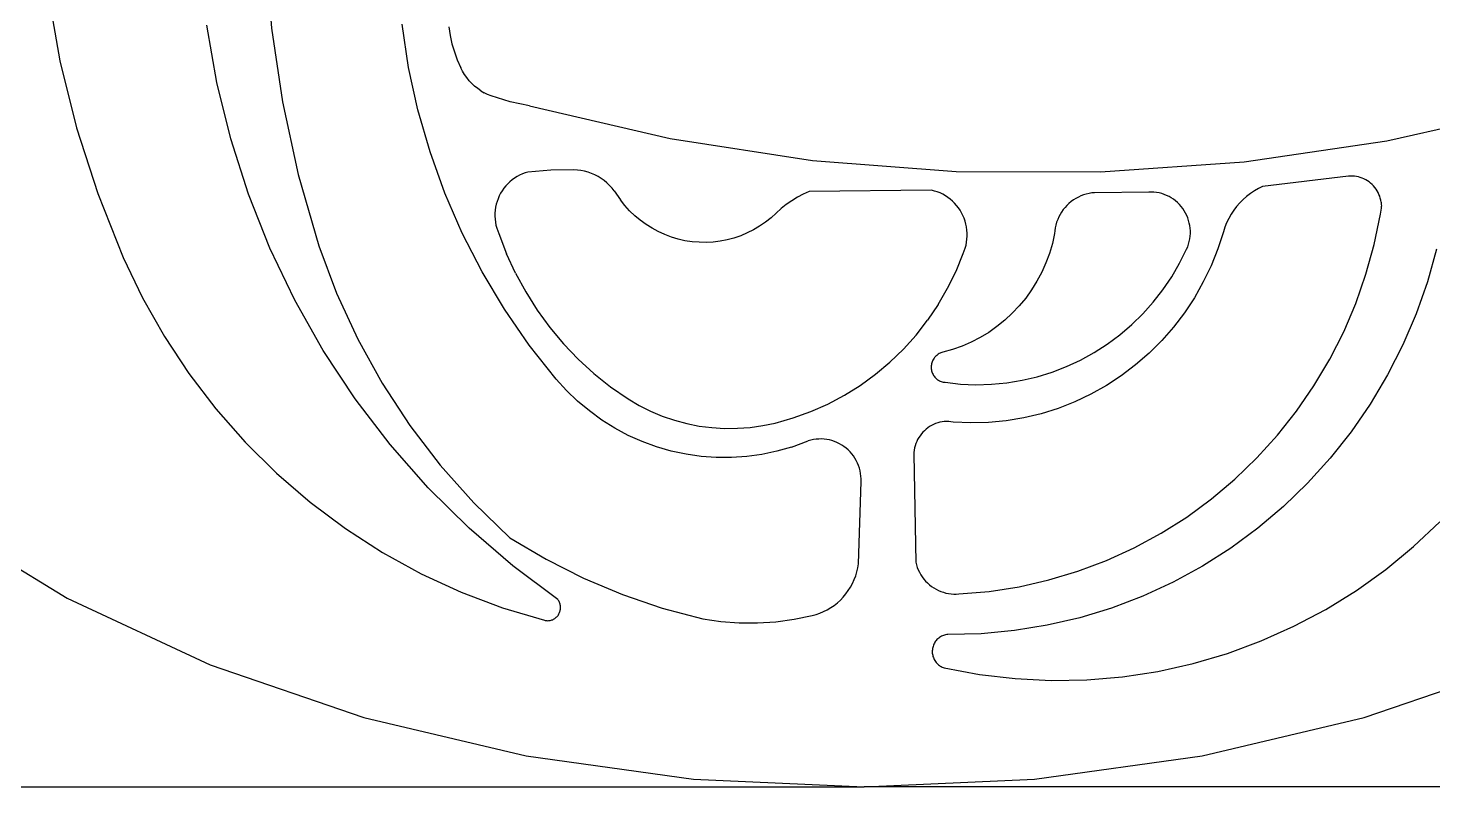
# Model space of a CAD drawing. Extents: x 396092 to 455492, y 17293 to 132793.
# Drawn here: x 419135.9 to 419241.3, y 60901 to 60957.9 of the extents above; entities that cross this region are included whole.
import ezdxf

# ---------------------------------------------------------------- set-up
doc = ezdxf.new("R2010")
doc.units = 0
doc.header["$LTSCALE"] = 1000
doc.header["$MEASUREMENT"] = 0
doc.layers.add('MU', color=34, linetype='Continuous')

msp = doc.modelspace()

# ---------------------------------------------------------------- linework, layer by layer
at = {"layer": 'MU', "color": 37}
for p, q in [((419153.78, 60963.47), (419154.2, 60957.9)), ((419137.43, 60960.56), (419138.33, 60955.45)), ((419150.09, 60953.83), (419149.34, 60958.13)), ((419154.2, 60957.9), (419155.01, 60952.37)), ((419164.48, 60954.96), (419163.99, 60958.21)), ((419167.49, 60957.99), (419167.59, 60957.35)), ((419167.59, 60957.35), (419167.73, 60956.73)), ((419167.73, 60956.73), (419167.91, 60956.12)), ((419167.91, 60956.12), (419168.13, 60955.52)), ((419138.33, 60955.45), (419139.58, 60950.42)), ((419165.18, 60951.76), (419164.48, 60954.96)), ((419168.13, 60955.52), (419168.39, 60954.93)), ((419168.52, 60954.67), (419168.39, 60954.93)), ((419168.67, 60954.42), (419168.52, 60954.67)), ((419151.14, 60949.6), (419150.09, 60953.83)), ((419168.84, 60954.19), (419168.67, 60954.42)), ((419169.02, 60953.96), (419168.84, 60954.19)), ((419169.22, 60953.75), (419169.02, 60953.96)), ((419169.43, 60953.55), (419169.22, 60953.75)), ((419169.66, 60953.37), (419169.43, 60953.55)), ((419155.01, 60952.37), (419156.19, 60946.92)), ((419169.9, 60953.2), (419169.66, 60953.37)), ((419169.9, 60953.2), (419170.15, 60953.05)), ((419170.4, 60952.93), (419170.15, 60953.05)), ((419170.67, 60952.82), (419170.4, 60952.93)), ((419172.09, 60952.37), (419170.67, 60952.82)), ((419166.09, 60948.61), (419165.18, 60951.76)), ((419173.54, 60952.06), (419172.09, 60952.37)), ((419173.54, 60952.06), (419184.08, 60949.63)), ((419237.83, 60949.45), (419248.39, 60951.82)), ((419139.58, 60950.42), (419141.16, 60945.49)), ((419152.46, 60945.45), (419151.14, 60949.6)), ((419184.08, 60949.63), (419194.77, 60947.98)), ((419227.13, 60947.88), (419237.83, 60949.45)), ((419167.19, 60945.52), (419166.09, 60948.61)), ((419175.14, 60947.24), (419173.42, 60947.1)), ((419176.86, 60947.26), (419175.14, 60947.24)), ((419177.13, 60947.25), (419176.86, 60947.26)), ((419177.4, 60947.21), (419177.13, 60947.25)), ((419177.67, 60947.16), (419177.4, 60947.21)), ((419177.93, 60947.09), (419177.67, 60947.16)), ((419194.77, 60947.98), (419205.54, 60947.14)), ((419205.54, 60947.14), (419216.35, 60947.11)), ((419216.35, 60947.11), (419227.13, 60947.88)), ((419156.19, 60946.92), (419157.74, 60941.56)), ((419171.76, 60946.06), (419171.62, 60945.88)), ((419171.91, 60946.22), (419171.76, 60946.06)), ((419172.07, 60946.37), (419171.91, 60946.22)), ((419172.24, 60946.52), (419172.07, 60946.37)), ((419172.42, 60946.65), (419172.24, 60946.52)), ((419172.61, 60946.76), (419172.42, 60946.65)), ((419172.8, 60946.87), (419172.61, 60946.76)), ((419173.01, 60946.96), (419172.8, 60946.87)), ((419173.21, 60947.03), (419173.01, 60946.96)), ((419173.42, 60947.1), (419173.21, 60947.03)), ((419178.19, 60947), (419177.93, 60947.09)), ((419178.44, 60946.89), (419178.19, 60947)), ((419178.68, 60946.76), (419178.44, 60946.89)), ((419178.91, 60946.62), (419178.68, 60946.76)), ((419179.13, 60946.46), (419178.91, 60946.62)), ((419179.34, 60946.29), (419179.13, 60946.46)), ((419179.54, 60946.1), (419179.34, 60946.29)), ((419179.73, 60945.9), (419179.54, 60946.1)), ((419234.96, 60946.78), (419228.52, 60946.02)), ((419235.11, 60946.8), (419234.96, 60946.78)), ((419235.26, 60946.8), (419235.11, 60946.8)), ((419235.41, 60946.79), (419235.26, 60946.8)), ((419235.56, 60946.77), (419235.41, 60946.79)), ((419235.7, 60946.74), (419235.56, 60946.77)), ((419235.84, 60946.7), (419235.7, 60946.74)), ((419235.99, 60946.65), (419235.84, 60946.7)), ((419236.12, 60946.59), (419235.99, 60946.65)), ((419236.26, 60946.52), (419236.12, 60946.59)), ((419236.38, 60946.45), (419236.26, 60946.52)), ((419236.51, 60946.36), (419236.38, 60946.45)), ((419236.62, 60946.27), (419236.51, 60946.36)), ((419236.74, 60946.17), (419236.62, 60946.27)), ((419236.84, 60946.06), (419236.74, 60946.17)), ((419236.94, 60945.94), (419236.84, 60946.06)), ((419141.16, 60945.49), (419143.07, 60940.68)), ((419154.06, 60941.4), (419152.46, 60945.45)), ((419168.49, 60942.52), (419167.19, 60945.52)), ((419171.19, 60945.1), (419171.11, 60944.89)), ((419171.28, 60945.31), (419171.19, 60945.1)), ((419171.38, 60945.51), (419171.28, 60945.31)), ((419171.49, 60945.7), (419171.38, 60945.51)), ((419171.62, 60945.88), (419171.49, 60945.7)), ((419179.9, 60945.68), (419179.73, 60945.9)), ((419179.9, 60945.68), (419180.36, 60945.01)), ((419180.69, 60944.59), (419180.36, 60945.01)), ((419193.63, 60945.21), (419193.21, 60944.95)), ((419194.07, 60945.43), (419193.63, 60945.21)), ((419194.52, 60945.63), (419194.07, 60945.43)), ((419203.69, 60945.73), (419194.52, 60945.63)), ((419203.91, 60945.67), (419203.69, 60945.73)), ((419204.12, 60945.61), (419203.91, 60945.67)), ((419204.33, 60945.53), (419204.12, 60945.61)), ((419204.53, 60945.43), (419204.33, 60945.53)), ((419204.73, 60945.32), (419204.53, 60945.43)), ((419204.91, 60945.2), (419204.73, 60945.32)), ((419205.09, 60945.07), (419204.91, 60945.2)), ((419205.26, 60944.92), (419205.09, 60945.07)), ((419214.33, 60945.01), (419214.16, 60944.88)), ((419214.51, 60945.12), (419214.33, 60945.01)), ((419214.7, 60945.22), (419214.51, 60945.12)), ((419214.89, 60945.31), (419214.7, 60945.22)), ((419215.09, 60945.39), (419214.89, 60945.31)), ((419215.29, 60945.45), (419215.09, 60945.39)), ((419215.5, 60945.49), (419215.29, 60945.45)), ((419215.71, 60945.53), (419215.5, 60945.49)), ((419215.92, 60945.54), (419215.71, 60945.53)), ((419219.98, 60945.59), (419215.92, 60945.54)), ((419220.17, 60945.59), (419219.98, 60945.59)), ((419220.37, 60945.58), (419220.17, 60945.59)), ((419220.56, 60945.56), (419220.37, 60945.58)), ((419220.76, 60945.53), (419220.56, 60945.56)), ((419220.95, 60945.48), (419220.76, 60945.53)), ((419221.14, 60945.42), (419220.95, 60945.48)), ((419221.32, 60945.35), (419221.14, 60945.42)), ((419221.5, 60945.26), (419221.32, 60945.35)), ((419221.67, 60945.16), (419221.5, 60945.26)), ((419221.83, 60945.06), (419221.67, 60945.16)), ((419221.99, 60944.94), (419221.83, 60945.06)), ((419227.05, 60945.04), (419226.8, 60944.78)), ((419227.32, 60945.27), (419227.05, 60945.04)), ((419227.6, 60945.49), (419227.32, 60945.27)), ((419227.9, 60945.69), (419227.6, 60945.49)), ((419228.2, 60945.87), (419227.9, 60945.69)), ((419228.52, 60946.02), (419228.2, 60945.87)), ((419237.03, 60945.82), (419236.94, 60945.94)), ((419237.11, 60945.69), (419237.03, 60945.82)), ((419237.18, 60945.56), (419237.11, 60945.69)), ((419237.24, 60945.42), (419237.18, 60945.56)), ((419237.3, 60945.28), (419237.24, 60945.42)), ((419237.34, 60945.14), (419237.3, 60945.28)), ((419237.38, 60944.99), (419237.34, 60945.14)), ((419170.97, 60944.24), (419170.95, 60944.01)), ((419170.95, 60944.01), (419170.95, 60943.79)), ((419171, 60944.46), (419170.97, 60944.24)), ((419171.05, 60944.68), (419171, 60944.46)), ((419171.11, 60944.89), (419171.05, 60944.68)), ((419181.05, 60944.19), (419180.69, 60944.59)), ((419181.44, 60943.82), (419181.05, 60944.19)), ((419191.66, 60943.67), (419192.42, 60944.36)), ((419192.8, 60944.67), (419192.42, 60944.36)), ((419193.21, 60944.95), (419192.8, 60944.67)), ((419205.42, 60944.77), (419205.26, 60944.92)), ((419205.57, 60944.6), (419205.42, 60944.77)), ((419205.71, 60944.42), (419205.57, 60944.6)), ((419205.84, 60944.23), (419205.71, 60944.42)), ((419205.95, 60944.04), (419205.84, 60944.23)), ((419206.05, 60943.84), (419205.95, 60944.04)), ((419213.44, 60944.1), (419213.33, 60943.92)), ((419213.56, 60944.28), (419213.44, 60944.1)), ((419213.7, 60944.44), (419213.56, 60944.28)), ((419213.84, 60944.6), (419213.7, 60944.44)), ((419213.99, 60944.75), (419213.84, 60944.6)), ((419214.16, 60944.88), (419213.99, 60944.75)), ((419222.14, 60944.81), (419221.99, 60944.94)), ((419222.28, 60944.67), (419222.14, 60944.81)), ((419222.41, 60944.52), (419222.28, 60944.67)), ((419222.53, 60944.36), (419222.41, 60944.52)), ((419222.64, 60944.19), (419222.53, 60944.36)), ((419222.74, 60944.02), (419222.64, 60944.19)), ((419222.83, 60943.84), (419222.74, 60944.02)), ((419226.35, 60944.23), (419226.16, 60943.93)), ((419226.57, 60944.51), (419226.35, 60944.23)), ((419226.8, 60944.78), (419226.57, 60944.51)), ((419237.36, 60943.94), (419237.39, 60944.09)), ((419237.41, 60944.84), (419237.38, 60944.99)), ((419237.39, 60944.09), (419237.41, 60944.24)), ((419237.41, 60944.84), (419237.42, 60944.69)), ((419237.41, 60944.24), (419237.43, 60944.39)), ((419237.42, 60944.69), (419237.43, 60944.54)), ((419237.43, 60944.39), (419237.43, 60944.54)), ((419170.95, 60943.79), (419170.96, 60943.56)), ((419170.96, 60943.56), (419170.99, 60943.34)), ((419170.99, 60943.34), (419171.03, 60943.12)), ((419171.03, 60943.12), (419171.09, 60942.9)), ((419171.09, 60942.9), (419171.16, 60942.69)), ((419181.85, 60943.48), (419181.44, 60943.82)), ((419182.28, 60943.16), (419181.85, 60943.48)), ((419182.73, 60942.88), (419182.28, 60943.16)), ((419190.8, 60943.04), (419190.34, 60942.77)), ((419191.24, 60943.34), (419190.8, 60943.04)), ((419191.66, 60943.67), (419191.24, 60943.34)), ((419206.14, 60943.63), (419206.05, 60943.84)), ((419206.21, 60943.42), (419206.14, 60943.63)), ((419206.27, 60943.2), (419206.21, 60943.42)), ((419206.32, 60942.98), (419206.27, 60943.2)), ((419206.35, 60942.75), (419206.32, 60942.98)), ((419212.97, 60942.91), (419212.94, 60942.69)), ((419213.01, 60943.12), (419212.97, 60942.91)), ((419213.07, 60943.33), (419213.01, 60943.12)), ((419213.15, 60943.53), (419213.07, 60943.33)), ((419213.23, 60943.73), (419213.15, 60943.53)), ((419213.33, 60943.92), (419213.23, 60943.73)), ((419222.9, 60943.66), (419222.83, 60943.84)), ((419222.97, 60943.47), (419222.9, 60943.66)), ((419223.02, 60943.27), (419222.97, 60943.47)), ((419223.06, 60943.08), (419223.02, 60943.27)), ((419223.08, 60942.88), (419223.06, 60943.08)), ((419225.69, 60942.96), (419225.58, 60942.62)), ((419225.82, 60943.29), (419225.69, 60942.96)), ((419225.98, 60943.62), (419225.82, 60943.29)), ((419226.16, 60943.93), (419225.98, 60943.62)), ((419236.89, 60941.67), (419237.36, 60943.94)), ((419169.99, 60939.61), (419168.49, 60942.52)), ((419171.16, 60942.69), (419171.24, 60942.48)), ((419171.24, 60942.48), (419171.82, 60940.97)), ((419183.2, 60942.63), (419182.73, 60942.88)), ((419183.68, 60942.41), (419183.2, 60942.63)), ((419184.18, 60942.22), (419183.68, 60942.41)), ((419184.69, 60942.07), (419184.18, 60942.22)), ((419185.2, 60941.95), (419184.69, 60942.07)), ((419185.73, 60941.87), (419185.2, 60941.95)), ((419186.26, 60941.83), (419185.73, 60941.87)), ((419187.31, 60941.85), (419186.79, 60941.82)), ((419187.84, 60941.91), (419187.31, 60941.85)), ((419188.36, 60942.01), (419187.84, 60941.91)), ((419188.87, 60942.15), (419188.36, 60942.01)), ((419189.38, 60942.32), (419188.87, 60942.15)), ((419189.87, 60942.53), (419189.38, 60942.32)), ((419190.34, 60942.77), (419189.87, 60942.53)), ((419206.28, 60941.62), (419206.32, 60941.85)), ((419206.32, 60941.85), (419206.35, 60942.07)), ((419206.37, 60942.52), (419206.35, 60942.75)), ((419206.35, 60942.07), (419206.37, 60942.3)), ((419206.37, 60942.3), (419206.37, 60942.52)), ((419212.92, 60942.48), (419212.75, 60941.73)), ((419212.94, 60942.69), (419212.92, 60942.48)), ((419222.96, 60941.69), (419223.01, 60941.88)), ((419223.01, 60941.88), (419223.05, 60942.08)), ((419223.05, 60942.08), (419223.08, 60942.28)), ((419223.1, 60942.68), (419223.08, 60942.88)), ((419223.08, 60942.28), (419223.1, 60942.48)), ((419223.1, 60942.48), (419223.1, 60942.68)), ((419225.58, 60942.62), (419225.16, 60941.33)), ((419155.94, 60937.48), (419154.06, 60941.4)), ((419157.74, 60941.56), (419159.08, 60938.01)), ((419172.49, 60939.51), (419171.82, 60940.97)), ((419186.79, 60941.82), (419186.26, 60941.83)), ((419205.53, 60939.66), (419206.07, 60940.98)), ((419206.07, 60940.98), (419206.15, 60941.19)), ((419206.15, 60941.19), (419206.22, 60941.4)), ((419206.22, 60941.4), (419206.28, 60941.62)), ((419212.53, 60941), (419212.26, 60940.28)), ((419212.75, 60941.73), (419212.53, 60941)), ((419222.29, 60940.26), (419222.82, 60941.32)), ((419222.82, 60941.32), (419222.9, 60941.5)), ((419222.9, 60941.5), (419222.96, 60941.69)), ((419225.16, 60941.33), (419224.65, 60940.07)), ((419236.27, 60939.43), (419236.89, 60941.67)), ((419241.57, 60941.32), (419240.89, 60938.87)), ((419143.07, 60940.68), (419144.52, 60937.67)), ((419212.26, 60940.28), (419211.95, 60939.58)), ((419221.7, 60939.24), (419222.29, 60940.26)), ((419224.65, 60940.07), (419224.07, 60938.85)), ((419171.66, 60936.8), (419169.99, 60939.61)), ((419172.49, 60939.51), (419173.26, 60938.1)), ((419204.9, 60938.38), (419205.53, 60939.66)), ((419211.59, 60938.91), (419211.19, 60938.26)), ((419211.95, 60939.58), (419211.59, 60938.91)), ((419221.04, 60938.27), (419221.7, 60939.24)), ((419224.07, 60938.85), (419223.4, 60937.67)), ((419235.5, 60937.24), (419236.27, 60939.43)), ((419240.89, 60938.87), (419240.04, 60936.47)), ((419144.52, 60937.67), (419146.16, 60934.76)), ((419159.08, 60938.01), (419160.67, 60934.57)), ((419173.26, 60938.1), (419174.12, 60936.74)), ((419204.19, 60937.16), (419204.9, 60938.38)), ((419210.75, 60937.64), (419210.26, 60937.05)), ((419211.19, 60938.26), (419210.75, 60937.64)), ((419220.32, 60937.34), (419221.04, 60938.27)), ((419223.4, 60937.67), (419222.66, 60936.54)), ((419158.08, 60933.7), (419155.94, 60937.48)), ((419173.51, 60934.12), (419171.66, 60936.8)), ((419174.12, 60936.74), (419175.06, 60935.44)), ((419204.19, 60937.16), (419203.4, 60935.98)), ((419210.26, 60937.05), (419209.74, 60936.5)), ((419219.53, 60936.47), (419220.32, 60937.34)), ((419234.6, 60935.11), (419235.5, 60937.24)), ((419202.53, 60934.86), (419203.4, 60935.98)), ((419209.19, 60935.98), (419208.6, 60935.51)), ((419209.74, 60936.5), (419209.19, 60935.98)), ((419217.81, 60934.89), (419218.7, 60935.65)), ((419218.7, 60935.65), (419219.53, 60936.47)), ((419222.66, 60936.54), (419221.84, 60935.47)), ((419240.04, 60936.47), (419239.04, 60934.13)), ((419146.16, 60934.76), (419148, 60931.97)), ((419160.67, 60934.57), (419162.5, 60931.25)), ((419175.06, 60935.44), (419176.09, 60934.21)), ((419201.58, 60933.81), (419202.53, 60934.86)), ((419207.34, 60934.68), (419206.67, 60934.33)), ((419207.98, 60935.07), (419207.34, 60934.68)), ((419208.6, 60935.51), (419207.98, 60935.07)), ((419216.87, 60934.19), (419217.81, 60934.89)), ((419221.84, 60935.47), (419220.96, 60934.45)), ((419233.55, 60933.05), (419234.6, 60935.11)), ((419160.47, 60930.08), (419158.08, 60933.7)), ((419175.54, 60931.56), (419173.51, 60934.12)), ((419176.09, 60934.21), (419177.2, 60933.06)), ((419200.57, 60932.83), (419201.58, 60933.81)), ((419204.2, 60933.43), (419204.14, 60933.39)), ((419204.27, 60933.47), (419204.2, 60933.43)), ((419204.33, 60933.5), (419204.27, 60933.47)), ((419204.4, 60933.53), (419204.33, 60933.5)), ((419204.47, 60933.55), (419204.4, 60933.53)), ((419204.55, 60933.57), (419204.47, 60933.55)), ((419205.27, 60933.77), (419204.55, 60933.57)), ((419205.98, 60934.03), (419205.27, 60933.77)), ((419206.67, 60934.33), (419205.98, 60934.03)), ((419214.87, 60932.99), (419215.89, 60933.56)), ((419215.89, 60933.56), (419216.87, 60934.19)), ((419220.01, 60933.5), (419218.99, 60932.62)), ((419220.96, 60934.45), (419220.01, 60933.5)), ((419239.04, 60934.13), (419237.89, 60931.87)), ((419177.2, 60933.06), (419178.37, 60931.98)), ((419199.49, 60931.92), (419200.57, 60932.83)), ((419203.68, 60932.63), (419203.67, 60932.56)), ((419203.67, 60932.56), (419203.67, 60932.48)), ((419203.67, 60932.48), (419203.67, 60932.41)), ((419203.67, 60932.41), (419203.67, 60932.33)), ((419203.69, 60932.71), (419203.68, 60932.63)), ((419203.71, 60932.78), (419203.69, 60932.71)), ((419203.74, 60932.85), (419203.71, 60932.78)), ((419203.76, 60932.92), (419203.74, 60932.85)), ((419203.8, 60932.99), (419203.76, 60932.92)), ((419203.83, 60933.06), (419203.8, 60932.99)), ((419203.88, 60933.12), (419203.83, 60933.06)), ((419203.92, 60933.18), (419203.88, 60933.12)), ((419203.97, 60933.24), (419203.92, 60933.18)), ((419204.02, 60933.29), (419203.97, 60933.24)), ((419204.08, 60933.34), (419204.02, 60933.29)), ((419204.14, 60933.39), (419204.08, 60933.34)), ((419212.73, 60932.08), (419213.81, 60932.5)), ((419213.81, 60932.5), (419214.87, 60932.99)), ((419218.99, 60932.62), (419217.92, 60931.81)), ((419232.37, 60931.06), (419233.55, 60933.05)), ((419148, 60931.97), (419150.02, 60929.32)), ((419176.31, 60930.71), (419175.54, 60931.56)), ((419178.37, 60931.98), (419179.62, 60930.98)), ((419198.35, 60931.09), (419199.49, 60931.92)), ((419203.67, 60932.33), (419203.68, 60932.26)), ((419203.68, 60932.26), (419203.7, 60932.18)), ((419203.7, 60932.18), (419203.72, 60932.11)), ((419203.72, 60932.11), (419203.74, 60932.04)), ((419203.74, 60932.04), (419203.77, 60931.97)), ((419203.77, 60931.97), (419203.81, 60931.9)), ((419203.81, 60931.9), (419203.84, 60931.83)), ((419203.84, 60931.83), (419203.89, 60931.77)), ((419203.89, 60931.77), (419203.93, 60931.71)), ((419203.93, 60931.71), (419203.98, 60931.66)), ((419203.98, 60931.66), (419204.04, 60931.6)), ((419204.04, 60931.6), (419204.09, 60931.56)), ((419204.09, 60931.56), (419204.15, 60931.51)), ((419204.15, 60931.51), (419204.22, 60931.47)), ((419204.22, 60931.47), (419204.28, 60931.43)), ((419204.28, 60931.43), (419204.35, 60931.4)), ((419204.35, 60931.4), (419204.42, 60931.38)), ((419204.42, 60931.38), (419204.49, 60931.35)), ((419204.49, 60931.35), (419204.56, 60931.34)), ((419204.56, 60931.34), (419204.64, 60931.33)), ((419204.64, 60931.33), (419204.71, 60931.32)), ((419204.71, 60931.32), (419205.87, 60931.19)), ((419209.34, 60931.28), (419210.49, 60931.47)), ((419210.49, 60931.47), (419211.62, 60931.74)), ((419211.62, 60931.74), (419212.73, 60932.08)), ((419217.92, 60931.81), (419216.8, 60931.07)), ((419237.89, 60931.87), (419236.59, 60929.69)), ((419162.5, 60931.25), (419164.56, 60928.09)), ((419177.14, 60929.91), (419176.31, 60930.71)), ((419179.62, 60930.98), (419180.93, 60930.07)), ((419195.92, 60929.69), (419197.16, 60930.35)), ((419197.16, 60930.35), (419198.35, 60931.09)), ((419205.87, 60931.19), (419207.02, 60931.14)), ((419207.02, 60931.14), (419208.18, 60931.17)), ((419208.18, 60931.17), (419209.34, 60931.28)), ((419215.63, 60930.42), (419214.43, 60929.85)), ((419216.8, 60931.07), (419215.63, 60930.42)), ((419231.06, 60929.16), (419232.37, 60931.06)), ((419150.02, 60929.32), (419152.22, 60926.83)), ((419163.09, 60926.64), (419160.47, 60930.08)), ((419178.03, 60929.17), (419177.14, 60929.91)), ((419180.93, 60930.07), (419181.76, 60929.58)), ((419181.76, 60929.58), (419182.62, 60929.16)), ((419194.63, 60929.12), (419195.92, 60929.69)), ((419213.18, 60929.36), (419211.91, 60928.96)), ((419214.43, 60929.85), (419213.18, 60929.36)), ((419236.59, 60929.69), (419235.16, 60927.6)), ((419178.96, 60928.49), (419178.03, 60929.17)), ((419179.93, 60927.88), (419178.96, 60928.49)), ((419182.62, 60929.16), (419183.5, 60928.79)), ((419183.5, 60928.79), (419184.41, 60928.48)), ((419184.41, 60928.48), (419185.33, 60928.23)), ((419185.33, 60928.23), (419186.27, 60928.04)), ((419191.03, 60928.07), (419191.97, 60928.26)), ((419191.97, 60928.26), (419193.31, 60928.65)), ((419193.31, 60928.65), (419194.63, 60929.12)), ((419203.85, 60928.16), (419203.7, 60928.08)), ((419204, 60928.22), (419203.85, 60928.16)), ((419204.16, 60928.27), (419204, 60928.22)), ((419204.32, 60928.32), (419204.16, 60928.27)), ((419204.48, 60928.35), (419204.32, 60928.32)), ((419204.65, 60928.37), (419204.48, 60928.35)), ((419204.81, 60928.38), (419204.65, 60928.37)), ((419204.98, 60928.38), (419204.81, 60928.38)), ((419205.15, 60928.36), (419204.98, 60928.38)), ((419205.31, 60928.34), (419205.15, 60928.36)), ((419206.64, 60928.28), (419205.31, 60928.34)), ((419207.97, 60928.31), (419206.64, 60928.28)), ((419209.3, 60928.44), (419207.97, 60928.31)), ((419210.61, 60928.66), (419209.3, 60928.44)), ((419211.91, 60928.96), (419210.61, 60928.66)), ((419229.63, 60927.35), (419231.06, 60929.16)), ((419164.56, 60928.09), (419166.85, 60925.09)), ((419180.94, 60927.34), (419179.93, 60927.88)), ((419181.99, 60926.87), (419180.94, 60927.34)), ((419186.27, 60928.04), (419187.22, 60927.92)), ((419187.22, 60927.92), (419188.17, 60927.86)), ((419188.17, 60927.86), (419189.13, 60927.87)), ((419189.13, 60927.87), (419190.08, 60927.94)), ((419190.08, 60927.94), (419191.03, 60928.07)), ((419202.74, 60927.17), (419202.65, 60927.02)), ((419202.83, 60927.31), (419202.74, 60927.17)), ((419202.93, 60927.45), (419202.83, 60927.31)), ((419203.04, 60927.57), (419202.93, 60927.45)), ((419203.16, 60927.69), (419203.04, 60927.57)), ((419203.28, 60927.8), (419203.16, 60927.69)), ((419203.42, 60927.91), (419203.28, 60927.8)), ((419203.55, 60928), (419203.42, 60927.91)), ((419203.7, 60928.08), (419203.55, 60928)), ((419228.09, 60925.64), (419229.63, 60927.35)), ((419235.16, 60927.6), (419233.59, 60925.62)), ((419152.22, 60926.83), (419154.58, 60924.49)), ((419165.95, 60923.39), (419163.09, 60926.64)), ((419183.06, 60926.48), (419181.99, 60926.87)), ((419184.16, 60926.16), (419183.06, 60926.48)), ((419185.28, 60925.92), (419184.16, 60926.16)), ((419192.08, 60926.15), (419190.96, 60925.91)), ((419193.18, 60926.46), (419192.08, 60926.15)), ((419193.18, 60926.46), (419194.45, 60926.92)), ((419194.64, 60926.98), (419194.45, 60926.92)), ((419194.84, 60927.02), (419194.64, 60926.98)), ((419195.03, 60927.05), (419194.84, 60927.02)), ((419195.23, 60927.06), (419195.03, 60927.05)), ((419195.43, 60927.07), (419195.23, 60927.06)), ((419195.63, 60927.06), (419195.43, 60927.07)), ((419195.83, 60927.03), (419195.63, 60927.06)), ((419196.03, 60926.99), (419195.83, 60927.03)), ((419196.22, 60926.94), (419196.03, 60926.99)), ((419196.41, 60926.88), (419196.22, 60926.94)), ((419196.6, 60926.8), (419196.41, 60926.88)), ((419196.78, 60926.71), (419196.6, 60926.8)), ((419196.96, 60926.61), (419196.78, 60926.71)), ((419197.12, 60926.5), (419196.96, 60926.61)), ((419197.28, 60926.38), (419197.12, 60926.5)), ((419197.43, 60926.25), (419197.28, 60926.38)), ((419197.58, 60926.1), (419197.43, 60926.25)), ((419197.71, 60925.95), (419197.58, 60926.1)), ((419202.37, 60926.06), (419202.36, 60925.89)), ((419202.39, 60926.23), (419202.37, 60926.06)), ((419202.42, 60926.39), (419202.39, 60926.23)), ((419202.46, 60926.56), (419202.42, 60926.39)), ((419202.52, 60926.72), (419202.46, 60926.56)), ((419202.58, 60926.87), (419202.52, 60926.72)), ((419202.65, 60927.02), (419202.58, 60926.87)), ((419166.85, 60925.09), (419169.36, 60922.27)), ((419186.41, 60925.76), (419185.28, 60925.92)), ((419187.55, 60925.68), (419186.41, 60925.76)), ((419188.69, 60925.68), (419187.55, 60925.68)), ((419189.83, 60925.75), (419188.69, 60925.68)), ((419190.96, 60925.91), (419189.83, 60925.75)), ((419197.83, 60925.79), (419197.71, 60925.95)), ((419197.94, 60925.62), (419197.83, 60925.79)), ((419198.05, 60925.44), (419197.94, 60925.62)), ((419198.14, 60925.26), (419198.05, 60925.44)), ((419198.21, 60925.07), (419198.14, 60925.26)), ((419198.28, 60924.88), (419198.21, 60925.07)), ((419202.36, 60925.89), (419202.51, 60917.81)), ((419226.43, 60924.05), (419228.09, 60925.64)), ((419233.59, 60925.62), (419231.89, 60923.75)), ((419154.58, 60924.49), (419157.09, 60922.32)), ((419198.33, 60924.68), (419198.28, 60924.88)), ((419198.37, 60924.48), (419198.33, 60924.68)), ((419198.4, 60924.28), (419198.37, 60924.48)), ((419198.41, 60924.07), (419198.4, 60924.28)), ((419198.41, 60923.87), (419198.41, 60924.07)), ((419224.68, 60922.57), (419226.43, 60924.05)), ((419169.02, 60920.36), (419165.95, 60923.39)), ((419198.22, 60917.7), (419198.41, 60923.87)), ((419231.89, 60923.75), (419230.08, 60921.99)), ((419157.09, 60922.32), (419159.75, 60920.34)), ((419169.36, 60922.27), (419172.06, 60919.64)), ((419222.83, 60921.21), (419224.68, 60922.57)), ((419230.08, 60921.99), (419228.16, 60920.37)), ((419129.15, 60921.07), (419138.88, 60915.12)), ((419220.9, 60919.99), (419222.83, 60921.21)), ((419239.84, 60919), (419241.82, 60920.86)), ((419159.75, 60920.34), (419162.53, 60918.55)), ((419172.29, 60917.54), (419169.02, 60920.36)), ((419218.89, 60918.9), (419220.9, 60919.99)), ((419228.16, 60920.37), (419226.13, 60918.88)), ((419172.06, 60919.64), (419174.78, 60918.04)), ((419216.81, 60917.95), (419218.89, 60918.9)), ((419226.13, 60918.88), (419224.01, 60917.53)), ((419237.75, 60917.28), (419239.84, 60919)), ((419162.53, 60918.55), (419165.43, 60916.95)), ((419174.78, 60918.04), (419177.6, 60916.63)), ((419198.17, 60917.4), (419198.22, 60917.7)), ((419202.51, 60917.81), (419202.56, 60917.62)), ((419202.56, 60917.62), (419202.62, 60917.42)), ((419214.67, 60917.15), (419216.81, 60917.95)), ((419165.43, 60916.95), (419168.42, 60915.57)), ((419175.66, 60915.02), (419172.29, 60917.54)), ((419177.6, 60916.63), (419180.51, 60915.4)), ((419197.89, 60916.51), (419198.01, 60916.8)), ((419198.01, 60916.8), (419198.1, 60917.09)), ((419198.1, 60917.09), (419198.17, 60917.4)), ((419202.62, 60917.42), (419202.7, 60917.24)), ((419202.7, 60917.24), (419202.79, 60917.06)), ((419202.79, 60917.06), (419202.88, 60916.88)), ((419202.88, 60916.88), (419202.99, 60916.71)), ((419202.99, 60916.71), (419203.12, 60916.55)), ((419203.12, 60916.55), (419203.25, 60916.4)), ((419212.49, 60916.49), (419214.67, 60917.15)), ((419224.01, 60917.53), (419221.81, 60916.32)), ((419235.55, 60915.7), (419237.75, 60917.28)), ((419168.42, 60915.57), (419171.51, 60914.4)), ((419197.27, 60915.44), (419197.45, 60915.69)), ((419197.45, 60915.69), (419197.62, 60915.95)), ((419197.62, 60915.95), (419197.76, 60916.23)), ((419197.76, 60916.23), (419197.89, 60916.51)), ((419203.25, 60916.4), (419203.39, 60916.26)), ((419203.39, 60916.26), (419203.54, 60916.12)), ((419203.54, 60916.12), (419203.69, 60916)), ((419203.69, 60916), (419203.86, 60915.89)), ((419203.86, 60915.89), (419204.03, 60915.79)), ((419204.03, 60915.79), (419204.21, 60915.7)), ((419204.21, 60915.7), (419204.39, 60915.62)), ((419204.39, 60915.62), (419204.58, 60915.56)), ((419204.58, 60915.56), (419204.77, 60915.5)), ((419204.77, 60915.5), (419204.96, 60915.46)), ((419205.75, 60915.44), (419208.02, 60915.63)), ((419208.02, 60915.63), (419210.27, 60915.98)), ((419210.27, 60915.98), (419212.49, 60916.49)), ((419221.81, 60916.32), (419219.53, 60915.27)), ((419233.25, 60914.28), (419235.55, 60915.7)), ((419138.88, 60915.12), (419149.6, 60910.12)), ((419175.7, 60914.97), (419175.66, 60915.02)), ((419175.73, 60914.92), (419175.7, 60914.97)), ((419175.76, 60914.86), (419175.73, 60914.92)), ((419175.79, 60914.8), (419175.76, 60914.86)), ((419175.81, 60914.74), (419175.79, 60914.8)), ((419175.83, 60914.68), (419175.81, 60914.74)), ((419175.85, 60914.62), (419175.83, 60914.68)), ((419175.86, 60914.55), (419175.85, 60914.62)), ((419175.86, 60914.49), (419175.86, 60914.55)), ((419175.87, 60914.43), (419175.86, 60914.49)), ((419180.51, 60915.4), (419183.49, 60914.38)), ((419196.14, 60914.41), (419196.39, 60914.58)), ((419196.39, 60914.58), (419196.63, 60914.77)), ((419196.63, 60914.77), (419196.86, 60914.98)), ((419196.86, 60914.98), (419197.07, 60915.2)), ((419197.07, 60915.2), (419197.27, 60915.44)), ((419204.96, 60915.46), (419205.16, 60915.44)), ((419205.16, 60915.44), (419205.36, 60915.42)), ((419205.36, 60915.42), (419205.55, 60915.42)), ((419205.55, 60915.42), (419205.75, 60915.44)), ((419219.53, 60915.27), (419217.19, 60914.38)), ((419171.51, 60914.4), (419174.66, 60913.46)), ((419174.66, 60913.46), (419174.72, 60913.44)), ((419174.72, 60913.44), (419174.79, 60913.43)), ((419174.79, 60913.43), (419174.85, 60913.43)), ((419174.85, 60913.43), (419174.91, 60913.42)), ((419174.91, 60913.42), (419174.98, 60913.43)), ((419174.98, 60913.43), (419175.04, 60913.43)), ((419175.04, 60913.43), (419175.1, 60913.45)), ((419175.1, 60913.45), (419175.16, 60913.46)), ((419175.16, 60913.46), (419175.22, 60913.48)), ((419175.22, 60913.48), (419175.28, 60913.5)), ((419175.28, 60913.5), (419175.34, 60913.53)), ((419175.34, 60913.53), (419175.4, 60913.56)), ((419175.4, 60913.56), (419175.45, 60913.6)), ((419175.45, 60913.6), (419175.5, 60913.64)), ((419175.5, 60913.64), (419175.55, 60913.68)), ((419175.55, 60913.68), (419175.59, 60913.72)), ((419175.59, 60913.72), (419175.64, 60913.77)), ((419175.64, 60913.77), (419175.68, 60913.82)), ((419175.68, 60913.82), (419175.71, 60913.87)), ((419175.71, 60913.87), (419175.75, 60913.93)), ((419175.75, 60913.93), (419175.77, 60913.99)), ((419175.77, 60913.99), (419175.8, 60914.05)), ((419175.8, 60914.05), (419175.82, 60914.11)), ((419175.82, 60914.11), (419175.84, 60914.17)), ((419175.84, 60914.17), (419175.85, 60914.23)), ((419175.85, 60914.23), (419175.86, 60914.3)), ((419175.86, 60914.3), (419175.87, 60914.36)), ((419175.87, 60914.36), (419175.87, 60914.43)), ((419183.49, 60914.38), (419186.53, 60913.56)), ((419186.53, 60913.56), (419187.89, 60913.37)), ((419192.02, 60913.35), (419193.38, 60913.54)), ((419193.38, 60913.54), (419194.74, 60913.81)), ((419194.74, 60913.81), (419195.03, 60913.89)), ((419195.03, 60913.89), (419195.32, 60913.99)), ((419195.32, 60913.99), (419195.6, 60914.11)), ((419195.6, 60914.11), (419195.87, 60914.25)), ((419195.87, 60914.25), (419196.14, 60914.41)), ((419214.8, 60913.65), (419212.37, 60913.08)), ((419217.19, 60914.38), (419214.8, 60913.65)), ((419230.87, 60913.01), (419233.25, 60914.28)), ((419187.89, 60913.37), (419189.27, 60913.27)), ((419189.27, 60913.27), (419190.64, 60913.27)), ((419190.64, 60913.27), (419192.02, 60913.35)), ((419204.67, 60912.35), (419204.59, 60912.32)), ((419204.75, 60912.37), (419204.67, 60912.35)), ((419204.83, 60912.38), (419204.75, 60912.37)), ((419204.92, 60912.39), (419204.83, 60912.38)), ((419207.41, 60912.45), (419204.92, 60912.39)), ((419209.9, 60912.68), (419207.41, 60912.45)), ((419212.37, 60913.08), (419209.9, 60912.68)), ((419228.41, 60911.91), (419230.87, 60913.01)), ((419203.77, 60911.34), (419203.76, 60911.25)), ((419203.79, 60911.42), (419203.77, 60911.34)), ((419203.81, 60911.5), (419203.79, 60911.42)), ((419203.84, 60911.58), (419203.81, 60911.5)), ((419203.87, 60911.66), (419203.84, 60911.58)), ((419203.91, 60911.74), (419203.87, 60911.66)), ((419203.95, 60911.81), (419203.91, 60911.74)), ((419204, 60911.88), (419203.95, 60911.81)), ((419204.05, 60911.95), (419204, 60911.88)), ((419204.1, 60912.01), (419204.05, 60911.95)), ((419204.16, 60912.07), (419204.1, 60912.01)), ((419204.23, 60912.12), (419204.16, 60912.07)), ((419204.29, 60912.17), (419204.23, 60912.12)), ((419204.36, 60912.22), (419204.29, 60912.17)), ((419204.44, 60912.26), (419204.36, 60912.22)), ((419204.51, 60912.29), (419204.44, 60912.26)), ((419204.59, 60912.32), (419204.51, 60912.29)), ((419225.88, 60910.97), (419228.41, 60911.91)), ((419203.76, 60911.25), (419203.75, 60911.17)), ((419203.75, 60911.17), (419203.75, 60911.08)), ((419203.75, 60911.08), (419203.75, 60911)), ((419203.75, 60911), (419203.76, 60910.91)), ((419203.76, 60910.91), (419203.78, 60910.83)), ((419203.78, 60910.83), (419203.8, 60910.75)), ((419203.8, 60910.75), (419203.83, 60910.67)), ((419203.83, 60910.67), (419203.86, 60910.59)), ((419203.86, 60910.59), (419203.9, 60910.51)), ((419203.9, 60910.51), (419203.94, 60910.44)), ((419203.94, 60910.44), (419203.98, 60910.37)), ((419203.98, 60910.37), (419204.03, 60910.3)), ((419204.03, 60910.3), (419204.09, 60910.24)), ((419204.09, 60910.24), (419204.15, 60910.18)), ((419223.3, 60910.21), (419225.88, 60910.97)), ((419149.6, 60910.12), (419161.13, 60906.16)), ((419204.15, 60910.18), (419204.21, 60910.12)), ((419204.21, 60910.12), (419204.28, 60910.07)), ((419204.28, 60910.07), (419204.35, 60910.02)), ((419204.35, 60910.02), (419204.42, 60909.98)), ((419204.42, 60909.98), (419204.49, 60909.94)), ((419204.49, 60909.94), (419204.57, 60909.91)), ((419204.57, 60909.91), (419204.65, 60909.89)), ((419204.65, 60909.89), (419207.29, 60909.39)), ((419207.29, 60909.39), (419209.96, 60909.08)), ((419215.34, 60908.99), (419218.01, 60909.22)), ((419218.01, 60909.22), (419220.67, 60909.62)), ((419220.67, 60909.62), (419223.3, 60910.21)), ((419236.13, 60906.16), (419247.66, 60910.12)), ((419209.96, 60909.08), (419212.65, 60908.94)), ((419212.65, 60908.94), (419215.34, 60908.99)), ((419161.13, 60906.16), (419173.28, 60903.28)), ((419223.98, 60903.28), (419236.13, 60906.16)), ((419173.28, 60903.28), (419185.85, 60901.53)), ((419211.41, 60901.53), (419223.98, 60903.28)), ((419099.51, 60900.95), (419198.63, 60900.95)), ((419185.85, 60901.53), (419198.63, 60900.95)), ((419198.63, 60900.95), (419211.41, 60901.53)), ((419298.73, 60900.95), (419198.63, 60900.95))]:
    msp.add_line(p, q, dxfattribs=at)

doc.saveas('drawing.dxf')
